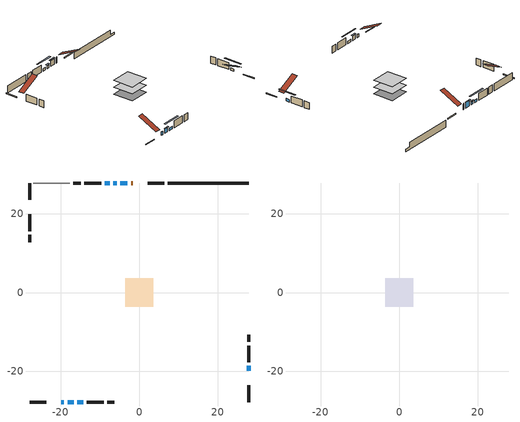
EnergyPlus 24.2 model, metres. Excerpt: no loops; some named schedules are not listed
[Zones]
conditioned space
 floor adiabatic (AdiabaticFloorConstruction): -3.62,-3.62 -3.62,3.62 3.62,3.62 3.62,-3.62 z0.92
 floor foundation (Slab1 construction): -3.62,-3.62 -3.62,3.62 3.62,3.62 3.62,-3.62 z-1.52
 wall outside (RimJoist1 construction): 6.35,27.89 2.13,27.89 / -27.89,-27.89 -23.67,-27.89 / -27.89,27.89 -27.89,23.67 / 27.89,-27.89 27.89,-23.67 z0.92:1.22
 wall outside (AdiabaticWallConstruction 1): -1.64,27.89 -2.1,27.89 z0.92:2.95
 wall outside (AdiabaticWallConstruction): -19.89,-27.89 -19.18,-27.89 z0.92:2.14; -3.02,27.89 -4.85,27.89 z0.92:2.95; -5.78,27.89 -6.65,27.89 z0.92:1.99; -18.25,-27.89 -16.73,-27.89 z0.92:2.55; 27.89,-19.89 27.89,-18.67 / -7.57,27.89 -8.79,27.89 / -15.8,-27.89 -14.27,-27.89 z0.92:1.78
 wall outside (Wall1 construction): -9.72,27.89 -13.97,27.89 / -13.35,-27.89 -9.1,-27.89 / -27.89,19.89 -27.89,15.65 / 27.89,-17.74 27.89,-13.5 z0.92:3.36
 wall outside (Wall2 construction): -14.89,27.89 -16.75,27.89 / -8.17,-27.89 -6.31,-27.89 / -27.89,14.72 -27.89,12.86 / 27.89,-12.57 27.89,-10.71 z0.92:3.36
 wall foundation (FoundationWall1 construction): 7.28,27.89,-1.52 7.28,27.89,0.92 25.83,27.89,0.92 25.83,27.89,-0.74 27.89,27.89,-0.74 27.89,27.89,-1.52
 wall adiabatic (Wall3 construction): -17.68,27.89 -26.96,27.89 z0.92:3.36
 window (WindowConstruction 3): -19.89,-27.89 -19.18,-27.89 z0.92:2.14
 window (WindowConstruction): -3.02,27.89 -4.85,27.89 z0.92:2.95
 window (WindowConstruction 1): -5.78,27.89 -6.64,27.89 z0.92:1.99
 window (WindowConstruction 2): -18.25,-27.89 -16.73,-27.89 z0.92:2.54
 window (WindowConstruction 4): 27.89,-19.89 27.89,-18.67 z0.92:1.78
 window (WindowConstruction 5): -7.57,27.89 -8.79,27.89 z0.92:1.78
 window (WindowConstruction 6): -15.8,-27.89 -14.27,-27.89 z0.92:1.78
 door (Door): -1.64,27.89 -2.09,27.89 z0.92:2.95
 ceiling adiabatic (AdiabaticFloorConstruction): 3.62,-3.62 3.62,3.62 -3.62,3.62 -3.62,-3.62 z0.92
attic - vented
 floor to conditioned space (Floor1 construction Reversed): -3.62,-3.62 -3.62,3.62 3.62,3.62 3.62,-3.62 z3.36
 roof outside (Roof1 construction): -0.71,27.89,3.36 -0.71,21.04,6.78 1.2,21.04,6.78 1.2,27.89,3.36; -20.82,-27.89,3.36 -20.82,-21.04,6.78 -22.74,-21.04,6.78 -22.74,-27.89,3.36; -27.89,20.82,3.36 -21.04,20.82,6.78 -21.04,22.74,6.78 -27.89,22.74,3.36; 27.89,-20.82,3.36 21.04,-20.82,6.78 21.04,-22.74,6.78 27.89,-22.74,3.36
shading: -5.05,27.89 -2.82,27.89 -2.82,28.3 -5.05,28.3 z3.15; -6.85,27.89 -5.58,27.89 -5.58,28.3 -6.85,28.3 z2.19; -16.53,-27.89 -18.45,-27.89 -18.45,-28.3 -16.53,-28.3 z2.75; 27.89,-16.03 27.89,-22.53 28.3,-22.53 28.3,-16.03 z4.42; -11.43,27.89 -4.93,27.89 -4.93,28.3 -11.43,28.3 z4.42; -11.64,-27.89 -18.44,-27.89 -18.44,-28.3 -11.64,-28.3 z4.42
[Building]
Building 1: Terrain=Suburbs
[Site:Location]
Quebec Intl AP_QC: Latitude {deg}=46.8; Longitude {deg}=-71.38; Time Zone {hr}=-5; Elevation {m}=74; Keep Site Location Information=Yes
[Site:GroundTemperature:Shallow]
0.0108218, -2.24938, -2.43038, -1.3578, 2.94801, 7.23376, 10.9493, 13.303, 13.5029, 11.5886, 7.96783, 3.81355
[Site:WaterMainsTemperature]
Calculation Method=Schedule; Temperature Schedule=mains temperature schedule
[Material] Roughness=Rough; Thermal Absorptance=0.9
Name | Thickness {m} | Conductivity {W/m-K} | Density {kg/m3} | Specific Heat {J/kg-K} | Solar Absorptance | Visible Absorptance
asphalt or fiberglass shingles | 0.00635 | 0.162714 | 1121.4 | 1465.45 | 0.4 | 0.4
ceiling loosefill ins | 0.254 | 0.0480833 | 16.02 | 1046.75 | 0.7 | 0.7
ceiling stud and cavity | 0.1397 | 0.181134 | 65.682 | 1177.47 | 0.7 | 0.7
concrete 4.0 in. | 0.1016 | 1.803125 | 2242.8 | 837.4 | 0.7 | 0.7
concrete 8.0 in. | 0.2032 | 1.803125 | 2242.8 | 837.4 | 0.7 | 0.7
door material | 0.04445 | 0.0451087 | 512.64 | 1214.23 | 0.7 | 0.7
floor covering | 0.0127 | 0.0433444 | 54.468 | 1339.84 | 0.6 | 0.6
floor rigid ins; wall rigid ins 2 | 0.512978 | 0.029427 | 32.04 | 1214.23 | 0.7 | 0.7
floor stud and cavity | 0.1397 | 1.75129 | 37.0049 | 1207.88 | 0.7 | 0.7
furniture material conditioned space 1 | 0.1524 | 0.115458 | 640.8 | 1214.23 | 0.6 | 0.6
gypsum board | 0.0127 | 0.160291 | 801 | 837.4 | 0.6 | 0.6
osb sheathing 0.5 in. | 0.0127 | 0.115458 | 512.64 | 1214.23 | 0.7 | 0.7
osb sheathing 0.75 in. | 0.01905 | 0.115458 | 512.64 | 1214.23 | 0.7 | 0.7
osb sheathing 2.0 in. | 0.0508 | 0.115458 | 512.64 | 1214.23 | 0.7 | 0.7
rim joist rigid ins; wall rigid ins | 0.051816 | 0.029427 | 32.04 | 1214.23 | 0.7 | 0.7
rim joist stud and cavity | 0.0508 | 0.0408884 | 125.044 | 1163.47 | 0.6 | 0.6
wall rigid ins 1 | 0.051816 | 0.029427 | 32.04 | 1214.23 | 0.4 | 0.4
wall stud and cavity | 0.1397 | 0.187564 | 139.0536 | 1170.24 | 0.7 | 0.7
wall stud and cavity 1 | 0.1397 | 0.173135 | 139.0536 | 1170.24 | 0.7 | 0.7
wall stud and cavity 2 | 0.1397 | 0.153894 | 139.0536 | 1170.24 | 0.7 | 0.7
wall stud and cavity 3 | 0.0889 | 0.380278 | 52.3479 | 1209.89 | 0.7 | 0.7
wall stud and cavity 4 | 0.0889 | 0.391764 | 83.0341 | 1211.67 | 0.7 | 0.7
wood siding | 0.0254 | 0.102417 | 544.68 | 1172.36 | 0.4 | 0.4
wood siding 1; wood siding 2; wood siding 3 | 0.0254 | 0.102417 | 544.68 | 1172.36 | 0.7 | 0.7
[WindowMaterial:SimpleGlazingSystem]
Name | U-Factor {W/m2-K} | Solar Heat Gain Coefficient
WindowMaterial | 2.82821 | 0.59
WindowMaterial 1 | 2.77825 | 0.56
WindowMaterial 2 | 2.7913 | 0.64
WindowMaterial 3 | 2.97414 | 0.62
WindowMaterial 4 | 2.77825 | 0.54
WindowMaterial 5 | 2.78165 | 0.56
[Construction]
AdiabaticFloorConstruction: floor stud and cavity, floor rigid ins, osb sheathing 0.75 in., floor covering
AdiabaticWallConstruction: wood siding 2, wall rigid ins 2, wall stud and cavity 3, gypsum board
AdiabaticWallConstruction 1: wood siding 3, wall rigid ins 2, wall stud and cavity 3, gypsum board
Door: door material
Floor1 construction Reversed: gypsum board, ceiling stud and cavity, ceiling loosefill ins
FoundationWall1 construction: concrete 8.0 in.
furniture construction conditioned space 1: furniture material conditioned space 1
PartitionWallConstruction: gypsum board, wall stud and cavity 4, gypsum board
RimJoist1 construction: wood siding 1, rim joist rigid ins, osb sheathing 2.0 in., rim joist stud and cavity
Roof1 construction: asphalt or fiberglass shingles
Slab1 construction: concrete 4.0 in.
Wall1 construction: wood siding, wall rigid ins, osb sheathing 0.5 in., wall stud and cavity, gypsum board
Wall2 construction: wood siding, wall rigid ins, osb sheathing 0.5 in., wall stud and cavity 1, gypsum board
Wall3 construction: wall rigid ins 1, osb sheathing 0.5 in., wall stud and cavity 2, gypsum board
WindowConstruction: WindowMaterial
WindowConstruction 1: WindowMaterial 1
WindowConstruction 2: WindowMaterial 2
WindowConstruction 3: WindowMaterial 3
WindowConstruction 4; WindowConstruction 5: WindowMaterial 4
WindowConstruction 6: WindowMaterial 5
[Zone] Multiplier=1; Part of Total Floor Area=Yes
Name | Volume {m3}
attic - vented | 28.3451
conditioned space | 269.5
[Space]
Name | Zone | Volume {m3}
attic - vented 1 | attic - vented | 28.3451
conditioned space 1 | conditioned space | 269.5
[ZoneInfiltration:EffectiveLeakageArea]
infil attic - vented 1: Zone or Space=attic - vented 1; Schedule=Always On Discrete; Effective Air Leakage Area {cm2}=1938.09; Stack Coefficient=0.000238234; Wind Coefficient=1.04285e-05
[ZoneMixing]
whole house fan mix: Zone or Space=attic - vented; Schedule=Always On Continuous; Design Flow Rate Calculation Method=Flow/Zone; Design Flow Rate {m3/s}=0; Source Zone or Space=conditioned space
[SurfaceProperty:ExposedFoundationPerimeter]
Slab1: Exposed Perimeter Calculation Method=TotalExposedPerimeter; Total Exposed Perimeter {m}=20.605
[InternalMass] Zone or ZoneList=conditioned space; Space or SpaceList=conditioned space 1
Name | Construction | Surface Area {m2}
furniture mass conditioned space 1 | furniture construction conditioned space 1 | 42.0122
partition wall mass | PartitionWallConstruction | 105.03
[Lights]
interior lighting: Zone or ZoneList or Space or SpaceList=conditioned space 1; Schedule=interior lighting schedule; Design Level Calculation Method=LightingLevel; Lighting Level {W}=343.2; Return Air Fraction=0; Fraction Radiant=0.6; Fraction Visible=0.2; Fraction Replaceable=1
[People]
occupants: Zone or ZoneList or Space or SpaceList=conditioned space 1; Number of People Schedule=occupants schedule; Number of People Calculation Method=People; Number of People=3; Fraction Radiant=0.314171; Sensible Heat Fraction=0.56303; Activity Level Schedule=occupants activity schedule; Carbon Dioxide Generation Rate {m3/s-W}=0; Enable ASHRAE 55 Comfort Warnings=No; Mean Radiant Temperature Calculation Type=EnclosureAveraged
[ElectricEquipment] Zone or ZoneList or Space or SpaceList=conditioned space 1; Design Level Calculation Method=EquipmentLevel
Name | Schedule | Design Level {W} | Fraction Latent | Fraction Radiant | Fraction Lost
clothes dryer | clothes dryer schedule | 140.772 | 0.015 | 0.081 | 0.85
clothes washer | clothes washer schedule | 32.1985 | 0.03 | 0.162 | 0.7
cooking range | cooking range schedule | 208.969 | 0.08 | 0.432 | 0.2
dishwasher | dishwasher schedule | 66.8632 | 0.3 | 0.18 | 0.4
fridge | fridge schedule | 72.9452 | 0 | 0.6 | 0
mech vent house fan | mech vent house fan schedule | 19.9167 | 0 | 0 | 0.5
mech vent house fan cfis | mech vent house fan cfis schedule | 0 | 0 | 0 | 0
mech vent range fan 0 | mech vent range fan 0 schedule | 57 | 0 | 0 | 1
misc plug loads | misc plug loads schedule | 494.7 | 0.045 | 0.513 | 0.1
whole house fan | Always On Discrete | 0 | 0 | 0 | 1
[OtherEquipment] Zone or ZoneList or Space or SpaceList=conditioned space 1; Design Level Calculation Method=EquipmentLevel
Name | Fuel Type | Schedule | Design Level {W} | Fraction Latent | Fraction Radiant | Fraction Lost
clothes dryer 1 | Electricity | clothes dryer schedule | 0 | 0.015 | 0.081 | 0.85
cooking range 1 | Electricity | cooking range schedule | 0 | 0.08 | 0.432 | 0.2
general water use latent | None | general water use schedule | 59.3978 | 1 | 0 | 0
general water use sensible | None | general water use schedule | -58.539 | 0 | 0.6 | 0
mech vent house fan latent load | None | Always On Discrete | 0 | 1 | 0 | 0
mech vent house fan sensible load | None | Always On Discrete | 0 | 0 | 0 | 0
water heater energy adjustment1 | Electricity | Always On Discrete | 0.01 | 0 | 0 | 1
[ZoneInfiltration:DesignFlowRate] Zone or ZoneList or Space or SpaceList=conditioned space 1; Schedule=Always On Discrete; Design Flow Rate Calculation Method=Flow/Zone; Design Flow Rate {m3/s}=0
infil flow; natural vent flow; whole house fan flow
[ZoneControl:Thermostat]
conditioned space Thermostat: Zone or ZoneList=conditioned space; Control Type Schedule=conditioned space Thermostat Schedule; Control 1=conditioned space temperature setpoint; Temperature Difference Between Cutout And Setpoint {deltaC}=0
[ZoneHVAC:Baseboard:Convective:Electric]
electric baseboard: Availability Schedule=Always On Discrete; Heating Design Capacity {W}=12703.5; Efficiency=1
[Zone equipment]
conditioned space: electric baseboard
[Foundation:Kiva]
Foundation Kiva 1: Initial Indoor Air Temperature {C}=18; Wall Height Above Grade {m}=0.919978; Wall Depth Below Slab {m}=0.2032
[Foundation:Kiva:Settings]
Soil Conductivity {W/m-K}=0.849921; Soil Density {kg/m3}=1842.3; Soil Specific Heat {J/kg-K}=418.7; Ground Solar Absorptivity=0.9; Ground Thermal Absorptivity=0.9; Ground Surface Roughness {m}=0.03; Far-Field Width {m}=40; Deep-Ground Boundary Condition=ZeroFlux; Deep-Ground Depth {m}=40; Minimum Cell Dimension {m}=0.2; Maximum Cell Growth Coefficient=3; Simulation Timestep=Timestep
[Exterior:Lights]
exterior lighting: Schedule=exterior lighting schedule; Design Level {W}=75.6
[EnergyManagementSystem:GlobalVariable]
infil_program_Qfan
infil_program_Qinf
natural_vent_program_Qnv
natural_vent_program_Qwhf
[EnergyManagementSystem:Sensor]
Name | Output:Variable or Output:Meter Index Key | Output:Variable or Output:Meter
airflow_gain | infil flow | Infiltration Sensible Heat Gain Energy
airflow_gain_1 | natural vent flow | Infiltration Sensible Heat Gain Energy
airflow_gain_2 | whole house fan flow | Infiltration Sensible Heat Gain Energy
airflow_loss | infil flow | Infiltration Sensible Heat Loss Energy
airflow_loss_1 | natural vent flow | Infiltration Sensible Heat Loss Energy
airflow_loss_2 | whole house fan flow | Infiltration Sensible Heat Loss Energy
clg_load_cond |  | Cooling:EnergyTransfer:Zone:CONDITIONED SPACE
clg_sp_s; clg_sp_s_1 | cooling setpoint | Schedule Value
clothes_dryer_exhaust_0_sch_s | clothes dryer exhaust 0 schedule | Schedule Value
conditioned_space_clg_unmet_s | conditioned space | Zone Cooling Setpoint Not Met Time
conditioned_space_htg_unmet_s | conditioned space | Zone Heating Setpoint Not Met Time
cool_season | cooling season schedule | Schedule Value
fridge_tin_s | conditioned space | Zone Mean Air Temperature
htg_load_cond |  | Heating:EnergyTransfer:Zone:CONDITIONED SPACE
htg_sp_s; htg_sp_s_1 | heating setpoint | Schedule Value
ig_ee_conv | clothes dryer | Electric Equipment Convective Heating Energy
ig_ee_conv_2 | cooking range | Electric Equipment Convective Heating Energy
ig_ee_conv_4 | fridge | Electric Equipment Convective Heating Energy
ig_ee_conv_5 | misc plug loads | Electric Equipment Convective Heating Energy
ig_ee_conv_6 | whole house fan | Electric Equipment Convective Heating Energy
ig_ee_rad | clothes dryer | Electric Equipment Radiant Heating Energy
ig_ee_rad_2 | cooking range | Electric Equipment Radiant Heating Energy
ig_ee_rad_4 | fridge | Electric Equipment Radiant Heating Energy
ig_ee_rad_5 | misc plug loads | Electric Equipment Radiant Heating Energy
ig_ee_rad_6 | whole house fan | Electric Equipment Radiant Heating Energy
ig_lgt_conv | interior lighting | Lights Convective Heating Energy
ig_lgt_rad | interior lighting | Lights Radiant Heating Energy
ig_lgt_vis | interior lighting | Lights Visible Radiation Heating Energy
ig_oe_conv | clothes dryer 1 | Other Equipment Convective Heating Energy
ig_oe_conv_1 | cooking range 1 | Other Equipment Convective Heating Energy
ig_oe_conv_2 | general water use latent | Other Equipment Convective Heating Energy
ig_oe_conv_3 | general water use sensible | Other Equipment Convective Heating Energy
ig_oe_conv_4 | water heater energy adjustment1 | Other Equipment Convective Heating Energy
ig_oe_rad | clothes dryer 1 | Other Equipment Radiant Heating Energy
ig_oe_rad_1 | cooking range 1 | Other Equipment Radiant Heating Energy
ig_oe_rad_2 | general water use latent | Other Equipment Radiant Heating Energy
ig_oe_rad_3 | general water use sensible | Other Equipment Radiant Heating Energy
ig_oe_rad_4 | water heater energy adjustment1 | Other Equipment Radiant Heating Energy
ig_ppl_conv | occupants | People Convective Heating Energy
ig_ppl_rad | occupants | People Radiant Heating Energy
im_conv | furniture mass conditioned space 1 | Surface Inside Face Convection Heat Gain Energy
im_conv_1 | partition wall mass | Surface Inside Face Convection Heat Gain Energy
im_ig | furniture mass conditioned space 1 | Surface Inside Face Internal Gains Radiation Heat Gain Energy
im_ig_1 | partition wall mass | Surface Inside Face Internal Gains Radiation Heat Gain Energy
im_lgt | furniture mass conditioned space 1 | Surface Inside Face Lights Radiation Heat Gain Energy
im_lgt_1 | partition wall mass | Surface Inside Face Lights Radiation Heat Gain Energy
im_sol | furniture mass conditioned space 1 | Surface Inside Face Solar Radiation Heat Gain Energy
im_sol_1 | partition wall mass | Surface Inside Face Solar Radiation Heat Gain Energy
im_surf | furniture mass conditioned space 1 | Surface Inside Face Net Surface Thermal Radiation Heat Gain Energy
im_surf_1 | partition wall mass | Surface Inside Face Net Surface Thermal Radiation Heat Gain Energy
mech_vent_range_fan_0_sch_s | mech vent range fan 0 schedule | Schedule Value
mv_conv | mech vent house fan | Electric Equipment Convective Heating Energy
mv_conv_1 | mech vent house fan cfis | Electric Equipment Convective Heating Energy
mv_conv_2 | mech vent range fan 0 | Electric Equipment Convective Heating Energy
mv_conv_3 | mech vent house fan latent load | Other Equipment Convective Heating Energy
mv_conv_4 | mech vent house fan sensible load | Other Equipment Convective Heating Energy
mv_rad | mech vent house fan | Electric Equipment Radiant Heating Energy
mv_rad_1 | mech vent house fan cfis | Electric Equipment Radiant Heating Energy
mv_rad_2 | mech vent range fan 0 | Electric Equipment Radiant Heating Energy
mv_rad_3 | mech vent house fan latent load | Other Equipment Radiant Heating Energy
mv_rad_4 | mech vent house fan sensible load | Other Equipment Radiant Heating Energy
natural_vent_s | natural vent schedule | Schedule Value
out_pb_s |  | Site Outdoor Air Barometric Pressure
out_wt_s |  | Site Outdoor Air Humidity Ratio
site_vw_s |  | Site Wind Speed
ss_back_out | Window1 | Surface Window Shortwave from Zone Back Out Window Heat Transfer Rate
ss_back_out_1 | Window2 | Surface Window Shortwave from Zone Back Out Window Heat Transfer Rate
ss_back_out_2 | Window3 | Surface Window Shortwave from Zone Back Out Window Heat Transfer Rate
ss_back_out_3 | Window4 | Surface Window Shortwave from Zone Back Out Window Heat Transfer Rate
ss_back_out_4 | Window5 | Surface Window Shortwave from Zone Back Out Window Heat Transfer Rate
ss_back_out_5 | Window6 | Surface Window Shortwave from Zone Back Out Window Heat Transfer Rate
ss_back_out_6 | Window7 | Surface Window Shortwave from Zone Back Out Window Heat Transfer Rate
ss_conv | Door1 | Surface Inside Face Convection Heat Gain Energy
ss_conv_1 | Window1 | Surface Inside Face Convection Heat Gain Energy
ss_conv_2 | Window2 | Surface Inside Face Convection Heat Gain Energy
ss_conv_3 | Window3 | Surface Inside Face Convection Heat Gain Energy
ss_conv_4 | Window4 | Surface Inside Face Convection Heat Gain Energy
ss_conv_5 | Window5 | Surface Inside Face Convection Heat Gain Energy
ss_conv_6 | Window6 | Surface Inside Face Convection Heat Gain Energy
ss_conv_7 | Window7 | Surface Inside Face Convection Heat Gain Energy
ss_ig | Door1 | Surface Inside Face Internal Gains Radiation Heat Gain Energy
ss_ig_1 | Window1 | Surface Inside Face Internal Gains Radiation Heat Gain Energy
ss_ig_2 | Window2 | Surface Inside Face Internal Gains Radiation Heat Gain Energy
ss_ig_3 | Window3 | Surface Inside Face Internal Gains Radiation Heat Gain Energy
ss_ig_4 | Window4 | Surface Inside Face Internal Gains Radiation Heat Gain Energy
ss_ig_5 | Window5 | Surface Inside Face Internal Gains Radiation Heat Gain Energy
ss_ig_6 | Window6 | Surface Inside Face Internal Gains Radiation Heat Gain Energy
ss_ig_7 | Window7 | Surface Inside Face Internal Gains Radiation Heat Gain Energy
ss_lgt | Door1 | Surface Inside Face Lights Radiation Heat Gain Energy
ss_sol | Door1 | Surface Inside Face Solar Radiation Heat Gain Energy
ss_surf | Door1 | Surface Inside Face Net Surface Thermal Radiation Heat Gain Energy
ss_surf_1 | Window1 | Surface Inside Face Net Surface Thermal Radiation Heat Gain Energy
ss_surf_2 | Window2 | Surface Inside Face Net Surface Thermal Radiation Heat Gain Energy
ss_surf_3 | Window3 | Surface Inside Face Net Surface Thermal Radiation Heat Gain Energy
ss_surf_4 | Window4 | Surface Inside Face Net Surface Thermal Radiation Heat Gain Energy
ss_surf_5 | Window5 | Surface Inside Face Net Surface Thermal Radiation Heat Gain Energy
ss_surf_6 | Window6 | Surface Inside Face Net Surface Thermal Radiation Heat Gain Energy
ss_surf_7 | Window7 | Surface Inside Face Net Surface Thermal Radiation Heat Gain Energy
ss_trans_in | Window1 | Surface Window Transmitted Solar Radiation Rate
ss_trans_in_1 | Window2 | Surface Window Transmitted Solar Radiation Rate
ss_trans_in_2 | Window3 | Surface Window Transmitted Solar Radiation Rate
ss_trans_in_3 | Window4 | Surface Window Transmitted Solar Radiation Rate
ss_trans_in_4 | Window5 | Surface Window Transmitted Solar Radiation Rate
ss_trans_in_5 | Window6 | Surface Window Transmitted Solar Radiation Rate
ss_trans_in_6 | Window7 | Surface Window Transmitted Solar Radiation Rate
ss_trans_out | Window1 | Surface Inside Face Initial Transmitted Diffuse Transmitted Out Window Solar Radiation Rate
ss_trans_out_1 | Window2 | Surface Inside Face Initial Transmitted Diffuse Transmitted Out Window Solar Radiation Rate
ss_trans_out_2 | Window3 | Surface Inside Face Initial Transmitted Diffuse Transmitted Out Window Solar Radiation Rate
ss_trans_out_3 | Window4 | Surface Inside Face Initial Transmitted Diffuse Transmitted Out Window Solar Radiation Rate
ss_trans_out_4 | Window5 | Surface Inside Face Initial Transmitted Diffuse Transmitted Out Window Solar Radiation Rate
ss_trans_out_5 | Window6 | Surface Inside Face Initial Transmitted Diffuse Transmitted Out Window Solar Radiation Rate
ss_trans_out_6 | Window7 | Surface Inside Face Initial Transmitted Diffuse Transmitted Out Window Solar Radiation Rate
s_conv | Floor1 | Surface Inside Face Convection Heat Gain Energy
s_conv_1 | FoundationWall1 | Surface Inside Face Convection Heat Gain Energy
s_conv_10 | Wall1:180 | Surface Inside Face Convection Heat Gain Energy
s_conv_11 | Wall1:270 | Surface Inside Face Convection Heat Gain Energy
s_conv_12 | Wall1:90 | Surface Inside Face Convection Heat Gain Energy
s_conv_13 | Wall2:0 | Surface Inside Face Convection Heat Gain Energy
s_conv_14 | Wall2:180 | Surface Inside Face Convection Heat Gain Energy
s_conv_15 | Wall2:270 | Surface Inside Face Convection Heat Gain Energy
s_conv_16 | Wall2:90 | Surface Inside Face Convection Heat Gain Energy
s_conv_17 | Wall3 | Surface Inside Face Convection Heat Gain Energy
s_conv_2 | inferred conditioned ceiling | Surface Inside Face Convection Heat Gain Energy
s_conv_3 | inferred conditioned floor | Surface Inside Face Convection Heat Gain Energy
s_conv_4 | RimJoist1:0 | Surface Inside Face Convection Heat Gain Energy
s_conv_5 | RimJoist1:180 | Surface Inside Face Convection Heat Gain Energy
s_conv_6 | RimJoist1:270 | Surface Inside Face Convection Heat Gain Energy
s_conv_7 | RimJoist1:90 | Surface Inside Face Convection Heat Gain Energy
s_conv_8 | Slab1 | Surface Inside Face Convection Heat Gain Energy
s_conv_9 | Wall1:0 | Surface Inside Face Convection Heat Gain Energy
s_ig | Floor1 | Surface Inside Face Internal Gains Radiation Heat Gain Energy
s_ig_1 | FoundationWall1 | Surface Inside Face Internal Gains Radiation Heat Gain Energy
s_ig_10 | Wall1:180 | Surface Inside Face Internal Gains Radiation Heat Gain Energy
s_ig_11 | Wall1:270 | Surface Inside Face Internal Gains Radiation Heat Gain Energy
s_ig_12 | Wall1:90 | Surface Inside Face Internal Gains Radiation Heat Gain Energy
s_ig_13 | Wall2:0 | Surface Inside Face Internal Gains Radiation Heat Gain Energy
s_ig_14 | Wall2:180 | Surface Inside Face Internal Gains Radiation Heat Gain Energy
s_ig_15 | Wall2:270 | Surface Inside Face Internal Gains Radiation Heat Gain Energy
s_ig_16 | Wall2:90 | Surface Inside Face Internal Gains Radiation Heat Gain Energy
s_ig_17 | Wall3 | Surface Inside Face Internal Gains Radiation Heat Gain Energy
s_ig_2 | inferred conditioned ceiling | Surface Inside Face Internal Gains Radiation Heat Gain Energy
s_ig_3 | inferred conditioned floor | Surface Inside Face Internal Gains Radiation Heat Gain Energy
s_ig_4 | RimJoist1:0 | Surface Inside Face Internal Gains Radiation Heat Gain Energy
s_ig_5 | RimJoist1:180 | Surface Inside Face Internal Gains Radiation Heat Gain Energy
s_ig_6 | RimJoist1:270 | Surface Inside Face Internal Gains Radiation Heat Gain Energy
s_ig_7 | RimJoist1:90 | Surface Inside Face Internal Gains Radiation Heat Gain Energy
s_ig_8 | Slab1 | Surface Inside Face Internal Gains Radiation Heat Gain Energy
s_ig_9 | Wall1:0 | Surface Inside Face Internal Gains Radiation Heat Gain Energy
s_lgt | Floor1 | Surface Inside Face Lights Radiation Heat Gain Energy
s_lgt_1 | FoundationWall1 | Surface Inside Face Lights Radiation Heat Gain Energy
s_lgt_10 | Wall1:180 | Surface Inside Face Lights Radiation Heat Gain Energy
s_lgt_11 | Wall1:270 | Surface Inside Face Lights Radiation Heat Gain Energy
s_lgt_12 | Wall1:90 | Surface Inside Face Lights Radiation Heat Gain Energy
s_lgt_13 | Wall2:0 | Surface Inside Face Lights Radiation Heat Gain Energy
s_lgt_14 | Wall2:180 | Surface Inside Face Lights Radiation Heat Gain Energy
s_lgt_15 | Wall2:270 | Surface Inside Face Lights Radiation Heat Gain Energy
s_lgt_16 | Wall2:90 | Surface Inside Face Lights Radiation Heat Gain Energy
s_lgt_17 | Wall3 | Surface Inside Face Lights Radiation Heat Gain Energy
s_lgt_2 | inferred conditioned ceiling | Surface Inside Face Lights Radiation Heat Gain Energy
s_lgt_3 | inferred conditioned floor | Surface Inside Face Lights Radiation Heat Gain Energy
s_lgt_4 | RimJoist1:0 | Surface Inside Face Lights Radiation Heat Gain Energy
s_lgt_5 | RimJoist1:180 | Surface Inside Face Lights Radiation Heat Gain Energy
s_lgt_6 | RimJoist1:270 | Surface Inside Face Lights Radiation Heat Gain Energy
s_lgt_7 | RimJoist1:90 | Surface Inside Face Lights Radiation Heat Gain Energy
s_lgt_8 | Slab1 | Surface Inside Face Lights Radiation Heat Gain Energy
s_lgt_9 | Wall1:0 | Surface Inside Face Lights Radiation Heat Gain Energy
s_sol | Floor1 | Surface Inside Face Solar Radiation Heat Gain Energy
s_sol_1 | FoundationWall1 | Surface Inside Face Solar Radiation Heat Gain Energy
s_sol_10 | Wall1:180 | Surface Inside Face Solar Radiation Heat Gain Energy
s_sol_11 | Wall1:270 | Surface Inside Face Solar Radiation Heat Gain Energy
s_sol_12 | Wall1:90 | Surface Inside Face Solar Radiation Heat Gain Energy
s_sol_13 | Wall2:0 | Surface Inside Face Solar Radiation Heat Gain Energy
s_sol_14 | Wall2:180 | Surface Inside Face Solar Radiation Heat Gain Energy
s_sol_15 | Wall2:270 | Surface Inside Face Solar Radiation Heat Gain Energy
s_sol_16 | Wall2:90 | Surface Inside Face Solar Radiation Heat Gain Energy
s_sol_17 | Wall3 | Surface Inside Face Solar Radiation Heat Gain Energy
s_sol_2 | inferred conditioned ceiling | Surface Inside Face Solar Radiation Heat Gain Energy
s_sol_3 | inferred conditioned floor | Surface Inside Face Solar Radiation Heat Gain Energy
s_sol_4 | RimJoist1:0 | Surface Inside Face Solar Radiation Heat Gain Energy
s_sol_5 | RimJoist1:180 | Surface Inside Face Solar Radiation Heat Gain Energy
s_sol_6 | RimJoist1:270 | Surface Inside Face Solar Radiation Heat Gain Energy
